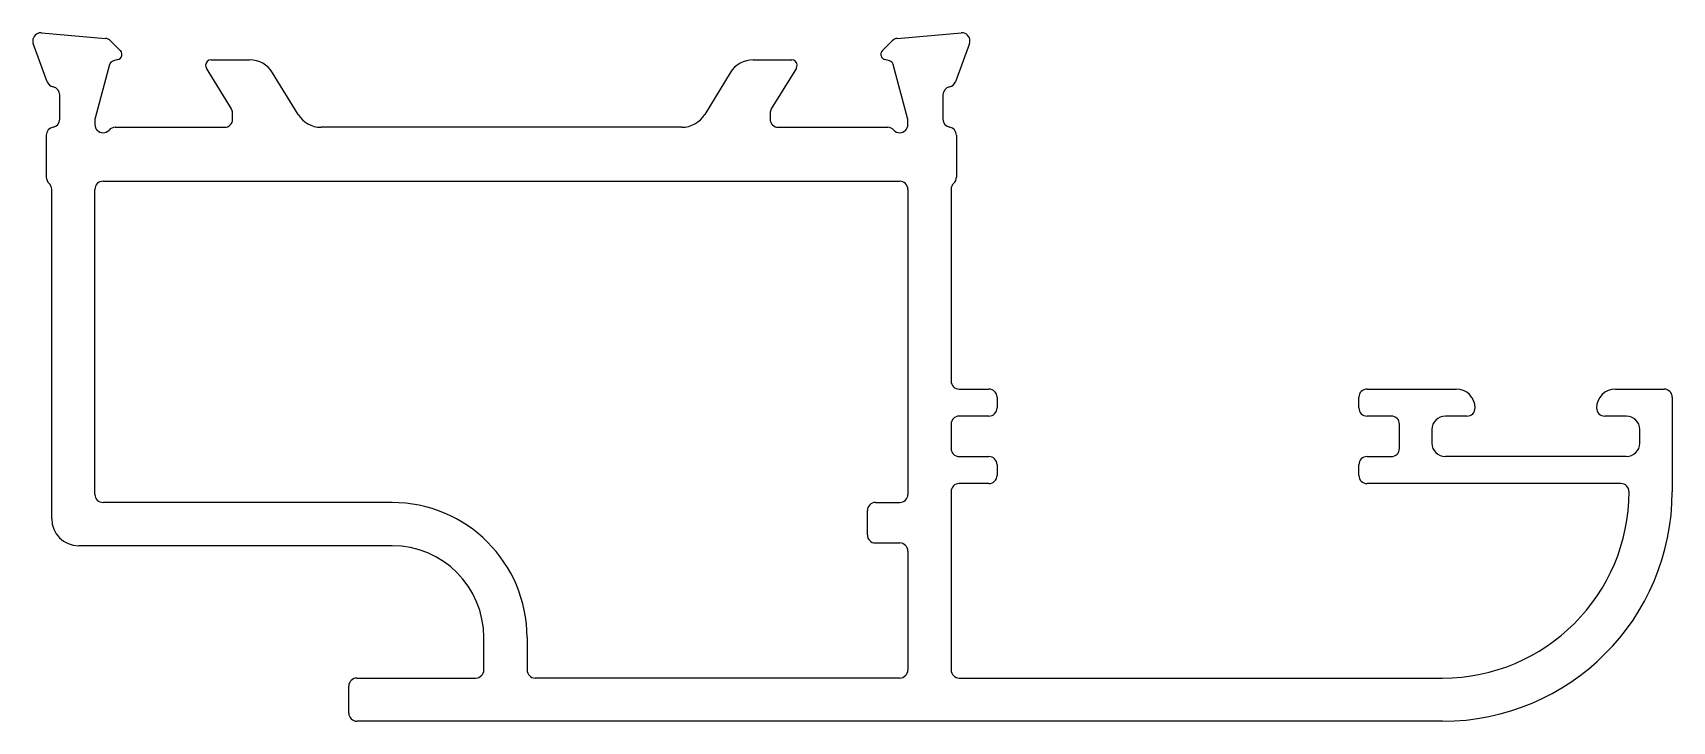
# Model space of a CAD drawing. Extents: x 548.7 to 609.4, y 802.2 to 827.7.
import ezdxf

# ---------------------------------------------------------------- set-up
doc = ezdxf.new("R2010")
doc.units = 0
doc.layers.add('DIMENSION', color=7, linetype='CONTINUOUS')

msp = doc.modelspace()

# ---------------------------------------------------------------- linework, layer by layer
at = {"layer": 'DIMENSION', "color": 0, "linetype": 'BYBLOCK'}
for p, q in [((549.011, 827.722), (551.377, 827.515)), ((551.562, 827.429), (551.926, 827.065)), ((580.143, 827.065), (580.507, 827.429)), ((580.693, 827.515), (583.059, 827.722)), ((549.216, 825.91), (548.702, 827.323)), ((583.367, 827.323), (582.853, 825.91)), ((551.526, 826.544), (550.995, 824.562)), ((551.837, 826.73), (551.668, 826.685)), ((556.041, 824.901), (555.114, 826.419)), ((555.285, 826.723), (556.71, 826.723)), ((558.505, 824.703), (557.564, 826.244)), ((574.506, 826.244), (573.565, 824.703)), ((575.359, 826.723), (576.785, 826.723)), ((576.956, 826.419), (576.029, 824.901)), ((580.402, 826.685), (580.233, 826.73)), ((581.075, 824.562), (580.544, 826.544)), ((549.685, 824.523), (549.685, 825.423)), ((582.385, 825.423), (582.385, 824.523)), ((550.985, 824.484), (550.985, 824.323)), ((556.085, 824.523), (556.085, 824.744)), ((575.985, 824.744), (575.985, 824.523)), ((581.085, 824.323), (581.085, 824.484)), ((549.185, 823.932), (549.185, 822.374)), ((551.732, 824.223), (555.785, 824.223)), ((572.711, 824.223), (559.358, 824.223)), ((576.285, 824.223), (580.338, 824.223)), ((582.885, 823.932), (582.885, 822.374)), ((549.385, 809.729), (549.385, 821.926)), ((550.985, 810.629), (550.985, 821.926)), ((551.285, 822.226), (580.785, 822.226)), ((581.085, 821.926), (581.085, 810.629)), ((582.685, 821.926), (582.685, 814.829)), ((582.985, 814.529), (584.085, 814.529)), ((584.385, 814.229), (584.385, 813.829)), ((597.785, 813.829), (597.785, 814.229)), ((598.085, 814.529), (601.385, 814.529)), ((607.285, 814.529), (609.085, 814.529)), ((609.385, 814.229), (609.385, 810.729)), ((584.085, 813.529), (582.985, 813.529)), ((598.985, 813.529), (598.085, 813.529)), ((601.785, 813.529), (600.985, 813.529)), ((607.685, 813.529), (606.885, 813.529)), ((582.685, 813.229), (582.685, 812.329)), ((599.285, 812.329), (599.285, 813.229)), ((600.485, 813.029), (600.485, 812.529)), ((608.185, 812.529), (608.185, 813.029)), ((582.985, 812.029), (584.085, 812.029)), ((584.385, 811.729), (584.385, 811.329)), ((597.785, 811.329), (597.785, 811.729)), ((598.085, 812.029), (598.985, 812.029)), ((607.685, 812.029), (600.985, 812.029)), ((584.085, 811.029), (582.985, 811.029)), ((607.485, 811.029), (598.085, 811.029)), ((582.685, 810.729), (582.685, 804.129)), ((561.985, 810.329), (551.285, 810.329)), ((579.585, 809.129), (579.585, 810.029)), ((579.885, 810.329), (580.785, 810.329)), ((561.985, 808.729), (550.385, 808.729)), ((579.885, 808.829), (580.785, 808.829)), ((581.085, 808.529), (581.085, 804.129)), ((565.385, 804.129), (565.385, 805.329)), ((566.985, 805.329), (566.985, 804.129)), ((560.685, 803.829), (565.085, 803.829)), ((580.785, 803.829), (567.285, 803.829)), ((582.985, 803.829), (600.885, 803.829)), ((560.385, 802.529), (560.385, 803.529)), ((600.885, 802.229), (560.685, 802.229))]:
    msp.add_line(p, q, dxfattribs=at)
for centre, radius, start, end in [((548.985, 827.423), 0.3, 90, 180), ((548.966, 827.42), 0.281, 179.33603, 200.28031), ((548.985, 827.423), 0.3, 85, 90), ((551.35, 827.217), 0.3, 45, 85), ((580.719, 827.217), 0.3, 95, 135), ((583.085, 827.423), 0.3, 90, 95), ((583.085, 827.423), 0.3, 0, 90), ((583.104, 827.42), 0.281, 339.71969, 0.66397), ((551.785, 826.923), 0.2, 285, 345), ((551.785, 826.923), 0.2, 360, 45), ((551.785, 826.923), 0.2, 345, 0), ((580.285, 826.923), 0.2, 135, 180), ((580.285, 826.923), 0.2, 180, 195), ((580.285, 826.923), 0.2, 195, 255), ((551.719, 826.492), 0.2, 105, 165), ((555.285, 826.523), 0.2, 90, 180), ((555.285, 826.523), 0.2, 180, 211.39551), ((556.71, 825.723), 1, 31.39551, 90), ((575.359, 825.723), 1, 90, 148.60449), ((576.785, 826.523), 0.2, 0, 90), ((576.785, 826.523), 0.2, 328.60449, 360), ((580.35, 826.492), 0.2, 15, 75), ((549.498, 826.013), 0.3, 200, 259.09572), ((549.385, 825.423), 0.3, 0, 79.09572), ((582.685, 825.423), 0.3, 100.90428, 180), ((582.571, 826.013), 0.3, 280.90428, 340), ((549.385, 824.523), 0.3, 279.59407, 0), ((551.285, 824.484), 0.3, 165, 180), ((551.285, 824.323), 0.3, 180, 270), ((555.785, 824.523), 0.3, 270, 0), ((555.785, 824.744), 0.3, 0, 31.39551), ((559.358, 825.223), 1, 211.39551, 270), ((572.711, 825.223), 1, 270, 328.60449), ((576.285, 824.744), 0.3, 148.60449, 180), ((576.284, 824.523), 0.299, 179.9014, 270.0986), ((580.785, 824.323), 0.3, 270, 0), ((580.785, 824.484), 0.3, 0, 15), ((582.685, 824.523), 0.3, 180, 260.40593), ((549.485, 823.932), 0.3, 99.59407, 180), ((551.285, 824.323), 0.3, 270, 318.18969), ((551.732, 823.923), 0.3, 90, 138.18969), ((580.338, 823.923), 0.3, 41.81031, 90), ((580.785, 824.323), 0.3, 221.81031, 270), ((582.585, 823.932), 0.3, 0, 80.40593), ((549.485, 822.374), 0.3, 180, 228.18969), ((549.085, 821.926), 0.3, 0, 48.18969), ((551.285, 821.926), 0.3, 90, 180), ((580.785, 821.926), 0.3, 0, 90), ((582.985, 821.926), 0.3, 131.81031, 180), ((582.585, 822.374), 0.3, 311.81031, 0), ((582.985, 814.829), 0.3, 180, 270), ((584.085, 814.229), 0.3, 360, 90), ((598.085, 814.229), 0.3, 90, 180), ((601.385, 813.829), 0.7, 0, 90), ((607.285, 813.829), 0.7, 90, 180), ((609.085, 814.229), 0.3, 0, 90), ((582.985, 813.229), 0.3, 90, 180), ((584.085, 813.829), 0.3, 270, 360), ((598.085, 813.829), 0.3, 180, 270), ((598.985, 813.229), 0.3, 0, 90), ((600.985, 813.029), 0.5, 90, 180), ((601.785, 813.829), 0.3, 270, 0), ((606.885, 813.829), 0.3, 180, 270), ((607.685, 813.029), 0.5, 0, 90), ((582.985, 812.329), 0.3, 180, 270), ((598.985, 812.329), 0.3, 270, 0), ((600.985, 812.529), 0.5, 180, 270), ((607.685, 812.529), 0.5, 270, 0), ((584.085, 811.729), 0.3, 0, 90), ((598.085, 811.729), 0.3, 90, 180), ((582.985, 810.729), 0.3, 90, 180), ((584.085, 811.329), 0.3, 270, 0), ((598.085, 811.329), 0.3, 180, 270), ((607.485, 810.729), 0.3, 0, 90), ((551.285, 810.629), 0.3, 180, 270), ((580.785, 810.629), 0.3, 270, 0), ((600.885, 810.729), 8.5, 270, 0), ((600.885, 810.729), 6.9, 270, 0), ((561.985, 805.329), 5, 360, 90), ((579.885, 810.029), 0.3, 90, 180), ((550.385, 809.729), 1, 180, 270), ((561.985, 805.329), 3.4, 360, 90), ((579.885, 809.129), 0.3, 180, 270), ((580.785, 808.529), 0.3, 0, 90), ((560.685, 803.529), 0.3, 90, 180), ((565.085, 804.129), 0.3, 270, 360), ((567.285, 804.129), 0.3, 180, 270), ((580.785, 804.129), 0.3, 270, 0), ((582.985, 804.129), 0.3, 180, 270), ((560.685, 802.529), 0.3, 180, 270)]:
    msp.add_arc(centre, radius, start, end, dxfattribs=at)

doc.saveas('drawing.dxf')
